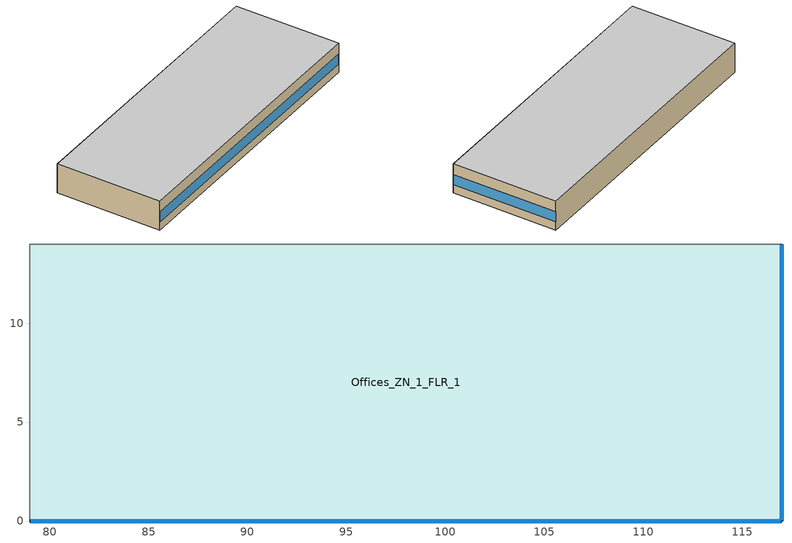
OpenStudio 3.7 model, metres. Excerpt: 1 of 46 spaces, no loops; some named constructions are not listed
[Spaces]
Offices_ZN_1_FLR_1
 floor foundation (BTAP-Grnd-Floor-Mass:U-0.678_std): 117,14 117,0 79,0 79,14 z0
 wall outside: 79,0 117,0 117,14 z0:4
 wall to Gym_ZN_1_FLR_1: 117,14 79,14 z0:4
 wall to Lobby_ZN_1_FLR_1: 79,14 79,0 z0:4
 window: 79.05,0 116.95,0 z1.1:2.5; 117,0.05 117,13.95 z1.1:2.51
 ceiling to Offices_ZN_1_FLR_2: 117,0 117,14 79,14 79,0 z4
[Schedule:Ruleset]
NECB-B-Electric-Equipment: Default Day Schedule=NECB-B-Electric-Equipment Default
[Schedule:Day]
NECB-B-Occupancy Default|Wkdy Day: 1, 0, 0.3, 2, 0, 0.1, 9, 0, 0, 10, 0, 0.1, 11, 0, 0.2, 12, 0, 0.5, 13, 0, 0.9, 14, 0, 0.8, 15, 0, 0.5, 17, 0, 0.2, 18, 0, 0.3, 19, 0, 0.6, 22, 0, 0.9, 23, 0, 0.6, 24, 0, 0.4
NECB-B-Occupancy Sat Day: 1, 0, 0.5, 2, 0, 0.3, 9, 0, 0, 10, 0, 0.1, 11, 0, 0.2, 12, 0, 0.5, 13, 0, 0.9, 14, 0, 0.8, 15, 0, 0.5, 17, 0, 0.2, 18, 0, 0.3, 19, 0, 0.6, 22, 0, 0.9, 24, 0, 0.6
NECB-B-Occupancy Sun|Hol Day: 1, 0, 0.1, 2, 0, 0.3, 10, 0, 0, 11, 0, 0.1, 12, 0, 0.4, 14, 0, 0.5, 15, 0, 0.4, 18, 0, 0.2, 19, 0, 0.5, 21, 0, 0.7, 22, 0, 0.5, 23, 0, 0.3, 24, 0, 0.1
NECB-B-Lighting Default|Wkdy Day; NECB-B-Lighting Sat Day; NECB-B-Electric-Equipment Default; NECB-B-Electric-Equipment Default|Wkdy Day; NECB-B-Electric-Equipment Sat Day: 1, 0, 0.9, 2, 0, 0.5, 9, 0, 0.1, 10, 0, 0.5, 11, 0, 0.7, 24, 0, 0.9
NECB-B-Lighting Sun|Hol Day; NECB-B-Electric-Equipment Sun|Hol Day: 2, 0, 0.5, 10, 0, 0.1, 11, 0, 0.5, 23, 0, 0.9, 24, 0, 0.5
NECB-B-Thermostat Setpoint-Heating Default|Wkdy Day; NECB-B-Thermostat Setpoint-Heating Sat Day: 2, 0, 22, 8, 0, 18, 9, 0, 20, 24, 0, 22
NECB-B-Thermostat Setpoint-Heating Sun|Hol Day: 1, 0, 18, 2, 0, 22, 9, 0, 18, 10, 0, 20, 23, 0, 22, 24, 0, 18
NECB-B-Thermostat Setpoint-Cooling Default|Wkdy Day; NECB-B-Thermostat Setpoint-Cooling Sat Day: 1, 0, 24, 8, 0, 35, 24, 0, 24
NECB-B-Thermostat Setpoint-Cooling Sun|Hol Day: 9, 0, 35, 23, 0, 24, 24, 0, 35
[Schedule:Rule] Schedule Ruleset=NECB-B-Electric-Equipment; Date Specification Type=DateRange; Start Month=1; Start Day=1; End Month=12; End Day=31
Name | Rule Order | Day Schedule | Apply Monday | Apply Tuesday | Apply Wednesday | Apply Thursday | Apply Friday | Apply Saturday | Apply Sunday
Schedule Rule 38 | 2 | NECB-B-Electric-Equipment Default|Wkdy Day | Yes | Yes | Yes | Yes | Yes
Schedule Rule 39 | 1 | NECB-B-Electric-Equipment Sat Day |  |  |  |  |  | Yes
Schedule Rule 40 | 0 | NECB-B-Electric-Equipment Sun|Hol Day |  |  |  |  |  |  | Yes
